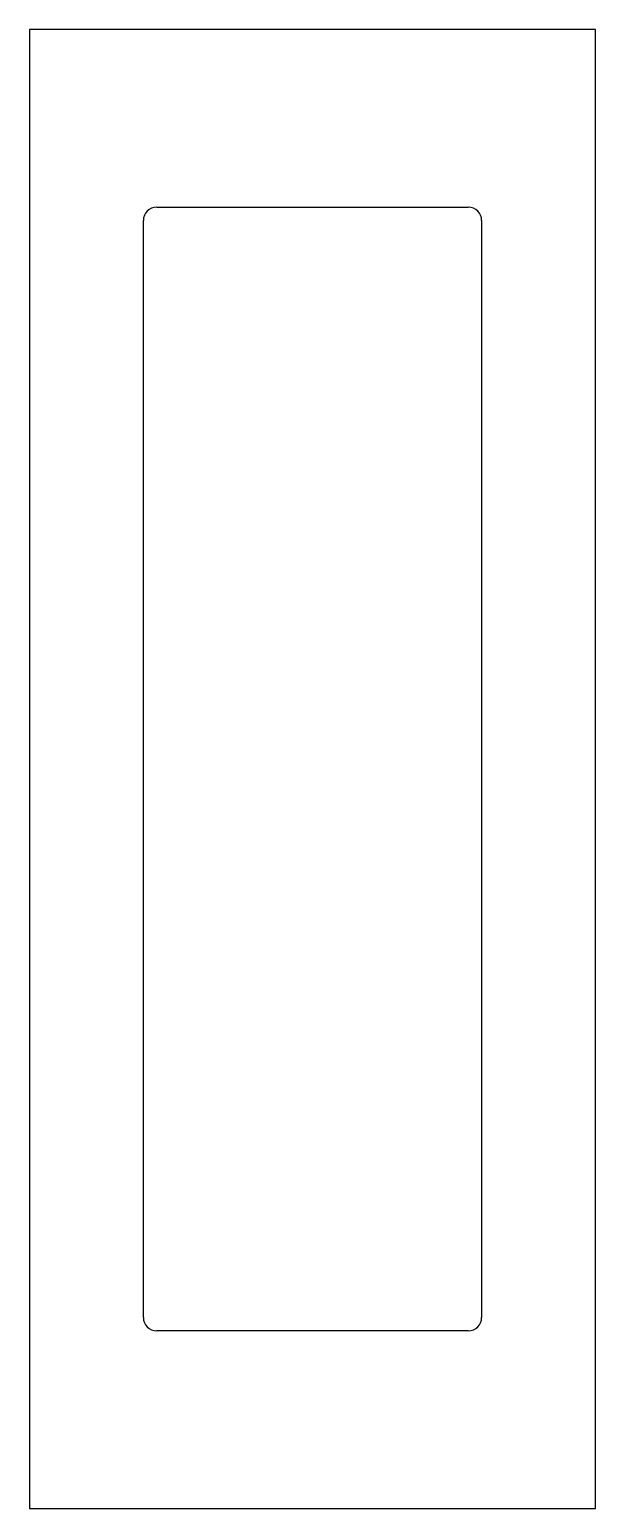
# Model space of a CAD drawing. Header units: millimetres. Extents: x -27 to 27, y -70 to 70.
import ezdxf

# ---------------------------------------------------------------- set-up
doc = ezdxf.new("R2010")
doc.units = ezdxf.units.MM

msp = doc.modelspace()

# ---------------------------------------------------------------- linework, layer by layer
for p, q in [((-26.7, 69.7), (-26.7, -69.7)), ((26.7, 69.7), (-26.7, 69.7)), ((26.7, -69.7), (26.7, 69.7)), ((-15.96, -51.7), (-15.96, 51.7)), ((-14.7, 52.96), (14.7, 52.96)), ((15.96, 51.7), (15.96, -51.7)), ((14.7, -52.96), (-14.7, -52.96)), ((-26.7, -69.7), (26.7, -69.7))]:
    msp.add_line(p, q)
for centre, start, end in [((-14.7, 51.7), -270, -180), ((14.7, 51.7), 0, 90), ((-14.7, -51.7), -180, -90), ((14.7, -51.7), -90, 0)]:
    msp.add_arc(centre, 1.26, start, end)

doc.saveas('drawing.dxf')
